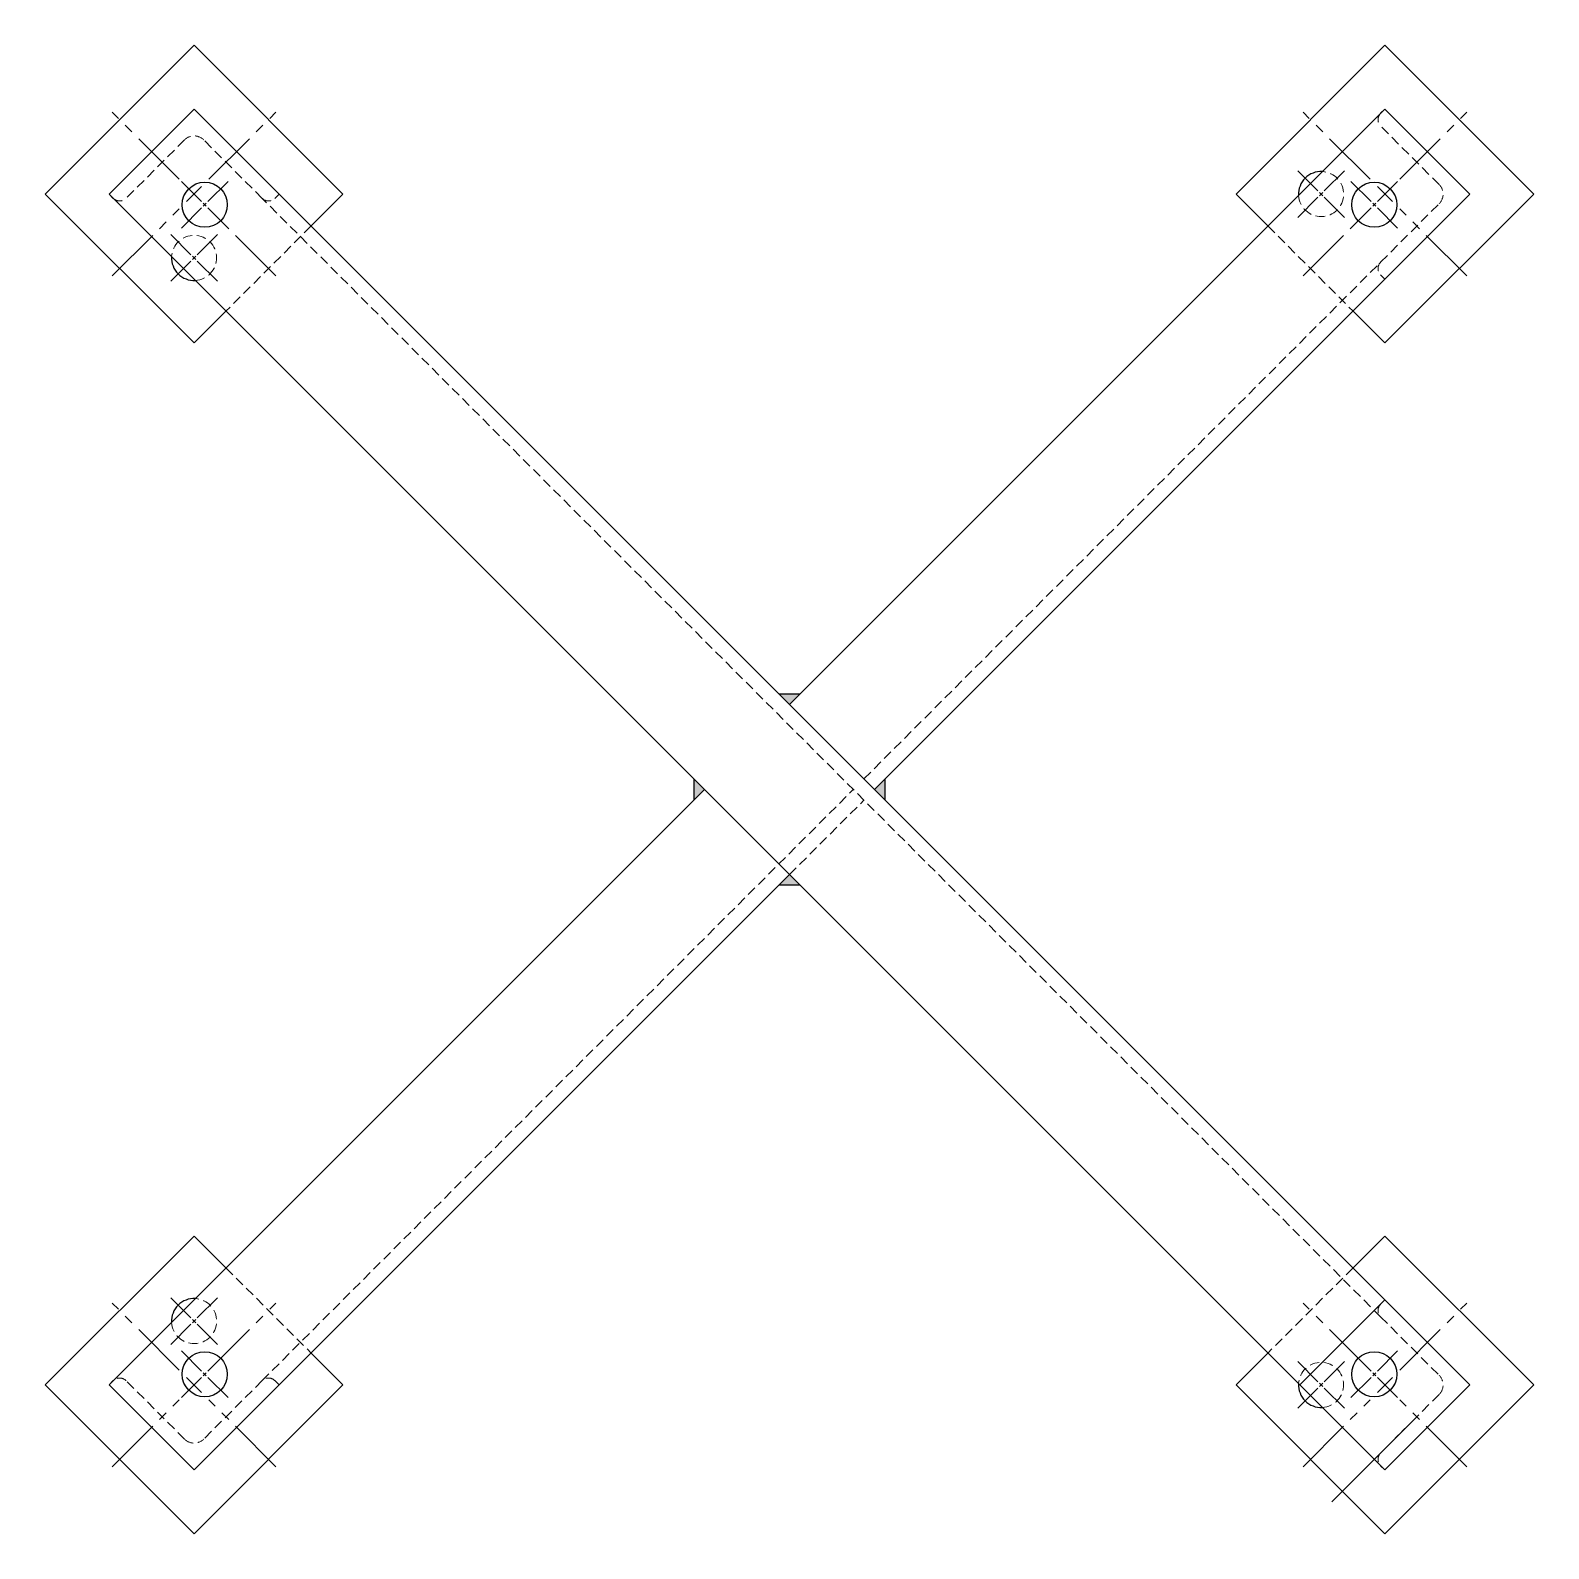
# Model space of a CAD drawing. Header units: millimetres. Extents: x 0 to 70370, y 0 to 11543.
# Drawn here: x 36287 to 36792, y 9365 to 9870 of the extents above; entities that cross this region are included whole.
import ezdxf

# ---------------------------------------------------------------- set-up
doc = ezdxf.new("R2010")
doc.units = ezdxf.units.MM
doc.linetypes.add('CENTER2', pattern=[28.575, 19.05, -3.175, 3.175, -3.175])
doc.linetypes.add('HIDDEN2', pattern=[4.7625, 3.175, -1.5875])
for name, color, linetype, lineweight in [('01_外形線', 7, 'Continuous', 25), ('03_かくれ線', 6, 'HIDDEN2', 13), ('04_中心線', 1, 'CENTER2', 9)]:
    doc.layers.add(name, color=color, linetype=linetype, lineweight=lineweight)

# ---------------------------------------------------------------- blocks, each defined once
blk = doc.blocks.new('*U2871')
at = {"layer": '04_中心線', "color": 0, "linetype": 'CENTER2', "transparency": 16777216}
for p, q in [((0, 7), (0, 38.5)), ((-38.5, 0), (-7, 0)), ((7, 0), (38.5, 0)), ((0, -38.5), (0, -7))]:
    blk.add_line(p, q, dxfattribs=at)
at = {"layer": '04_中心線', "color": 0, "linetype": 'Continuous', "transparency": 16777216}
for p, q in [((-3.5, 0), (3.5, 0)), ((0, -3.5), (0, 3.5))]:
    blk.add_line(p, q, dxfattribs=at)
blk = doc.blocks.new('*U2872')
at = {"layer": '04_中心線', "color": 0, "linetype": 'CENTER2', "transparency": 16777216}
for p, q in [((0, 1.5), (0, 11)), ((-11, 0), (-1.5, 0)), ((1.5, 0), (11, 0)), ((0, -11), (0, -1.5))]:
    blk.add_line(p, q, dxfattribs=at)
at = {"layer": '04_中心線', "color": 0, "linetype": 'Continuous', "transparency": 16777216}
for p, q in [((-0.75, 0), (0.75, 0)), ((0, -0.75), (0, 0.75))]:
    blk.add_line(p, q, dxfattribs=at)
blk = doc.blocks.new('*U2873')
at = {"layer": '04_中心線', "color": 0, "linetype": 'CENTER2', "transparency": 16777216}
for p, q in [((0, 7), (0, 38.5)), ((-38.5, 0), (-7, 0)), ((7, 0), (38.5, 0)), ((0, -38.5), (0, -7))]:
    blk.add_line(p, q, dxfattribs=at)
at = {"layer": '04_中心線', "color": 0, "linetype": 'Continuous', "transparency": 16777216}
for p, q in [((-3.5, 0), (3.5, 0)), ((0, -3.5), (0, 3.5))]:
    blk.add_line(p, q, dxfattribs=at)
blk = doc.blocks.new('*U2874')
at = {"layer": '04_中心線', "color": 0, "linetype": 'CENTER2', "transparency": 16777216}
for p, q in [((0, 1.5), (0, 11)), ((-11, 0), (-1.5, 0)), ((1.5, 0), (11, 0)), ((0, -11), (0, -1.5))]:
    blk.add_line(p, q, dxfattribs=at)
at = {"layer": '04_中心線', "color": 0, "linetype": 'Continuous', "transparency": 16777216}
for p, q in [((-0.75, 0), (0.75, 0)), ((0, -0.75), (0, 0.75))]:
    blk.add_line(p, q, dxfattribs=at)
blk = doc.blocks.new('*U2875')
at = {"layer": '04_中心線', "color": 0, "linetype": 'CENTER2', "transparency": 16777216}
for p, q in [((0, 7), (0, 38.5)), ((-38.5, 0), (-7, 0)), ((7, 0), (38.5, 0)), ((0, -38.5), (0, -7))]:
    blk.add_line(p, q, dxfattribs=at)
at = {"layer": '04_中心線', "color": 0, "linetype": 'Continuous', "transparency": 16777216}
for p, q in [((-3.5, 0), (3.5, 0)), ((0, -3.5), (0, 3.5))]:
    blk.add_line(p, q, dxfattribs=at)
blk = doc.blocks.new('*U2876')
at = {"layer": '04_中心線', "color": 0, "linetype": 'CENTER2', "transparency": 16777216}
for p, q in [((0, 1.5), (0, 11)), ((-11, 0), (-1.5, 0)), ((1.5, 0), (11, 0)), ((0, -11), (0, -1.5))]:
    blk.add_line(p, q, dxfattribs=at)
at = {"layer": '04_中心線', "color": 0, "linetype": 'Continuous', "transparency": 16777216}
for p, q in [((-0.75, 0), (0.75, 0)), ((0, -0.75), (0, 0.75))]:
    blk.add_line(p, q, dxfattribs=at)
blk = doc.blocks.new('*U2869')
at = {"layer": '04_中心線', "color": 0, "linetype": 'CENTER2', "transparency": 16777216}
for p, q in [((0, 7), (0, 38.5)), ((-38.5, 0), (-7, 0)), ((7, 0), (38.5, 0)), ((0, -38.5), (0, -7))]:
    blk.add_line(p, q, dxfattribs=at)
at = {"layer": '04_中心線', "color": 0, "linetype": 'Continuous', "transparency": 16777216}
for p, q in [((-3.5, 0), (3.5, 0)), ((0, -3.5), (0, 3.5))]:
    blk.add_line(p, q, dxfattribs=at)
blk = doc.blocks.new('*U2870')
at = {"layer": '04_中心線', "color": 0, "linetype": 'CENTER2', "transparency": 16777216}
for p, q in [((0, 1.5), (0, 11)), ((-11, 0), (-1.5, 0)), ((1.5, 0), (11, 0)), ((0, -11), (0, -1.5))]:
    blk.add_line(p, q, dxfattribs=at)
at = {"layer": '04_中心線', "color": 0, "linetype": 'Continuous', "transparency": 16777216}
for p, q in [((-0.75, 0), (0.75, 0)), ((0, -0.75), (0, 0.75))]:
    blk.add_line(p, q, dxfattribs=at)
blk = doc.blocks.new('*U2877')
at = {"layer": '04_中心線', "color": 0, "linetype": 'CENTER2', "transparency": 16777216}
for p, q in [((0, 1.5), (0, 11)), ((-11, 0), (-1.5, 0)), ((1.5, 0), (11, 0)), ((0, -11), (0, -1.5))]:
    blk.add_line(p, q, dxfattribs=at)
at = {"layer": '04_中心線', "color": 0, "linetype": 'Continuous', "transparency": 16777216}
for p, q in [((-0.75, 0), (0.75, 0)), ((0, -0.75), (0, 0.75))]:
    blk.add_line(p, q, dxfattribs=at)
blk = doc.blocks.new('*U2894')
at = {"layer": '04_中心線', "color": 0, "linetype": 'CENTER2', "transparency": 16777216}
for p, q in [((0, 1.5), (0, 11)), ((-11, 0), (-1.5, 0)), ((1.5, 0), (11, 0)), ((0, -11), (0, -1.5))]:
    blk.add_line(p, q, dxfattribs=at)
at = {"layer": '04_中心線', "color": 0, "linetype": 'Continuous', "transparency": 16777216}
for p, q in [((-0.75, 0), (0.75, 0)), ((0, -0.75), (0, 0.75))]:
    blk.add_line(p, q, dxfattribs=at)
blk = doc.blocks.new('*U2896')
at = {"layer": '04_中心線', "color": 0, "linetype": 'CENTER2', "transparency": 16777216}
for p, q in [((0, 1.5), (0, 11)), ((-11, 0), (-1.5, 0)), ((1.5, 0), (11, 0)), ((0, -11), (0, -1.5))]:
    blk.add_line(p, q, dxfattribs=at)
at = {"layer": '04_中心線', "color": 0, "linetype": 'Continuous', "transparency": 16777216}
for p, q in [((-0.75, 0), (0.75, 0)), ((0, -0.75), (0, 0.75))]:
    blk.add_line(p, q, dxfattribs=at)
blk = doc.blocks.new('*U2895')
at = {"layer": '04_中心線', "color": 0, "linetype": 'CENTER2', "transparency": 16777216}
for p, q in [((0, 1.5), (0, 11)), ((-11, 0), (-1.5, 0)), ((1.5, 0), (11, 0)), ((0, -11), (0, -1.5))]:
    blk.add_line(p, q, dxfattribs=at)
at = {"layer": '04_中心線', "color": 0, "linetype": 'Continuous', "transparency": 16777216}
for p, q in [((-0.75, 0), (0.75, 0)), ((0, -0.75), (0, 0.75))]:
    blk.add_line(p, q, dxfattribs=at)

msp = doc.modelspace()

# ---------------------------------------------------------------- hatches: boundary and pattern name
at = {"layer": '01_外形線'}
h = msp.add_hatch(color=256, dxfattribs=at)
h.dxf.hatch_style = 1
h.paths.add_polyline_path([(36535.533, 9649.068), (36539.069, 9645.533), (36542.604, 9649.068)])
h = msp.add_hatch(color=256, dxfattribs=at)
h.dxf.hatch_style = 1
h.paths.add_polyline_path([(36507.249, 9613.713), (36510.785, 9617.248), (36507.249, 9620.784)])
h = msp.add_hatch(color=256, dxfattribs=at)
h.dxf.hatch_style = 1
h.paths.add_polyline_path([(36570.889, 9620.784), (36567.353, 9617.248), (36570.889, 9613.713)])
h = msp.add_hatch(color=256, dxfattribs=at)
h.dxf.hatch_style = 1
h.paths.add_polyline_path([(36542.604, 9585.429), (36539.069, 9588.964), (36535.533, 9585.429)])

# ---------------------------------------------------------------- linework, layer by layer
for p, q in [((36539.069, 9645.533), (36737.059, 9843.523)), ((36737.059, 9843.523), (36765.343, 9815.238)), ((36567.353, 9617.248), (36765.343, 9815.238)), ((36510.785, 9617.248), (36312.795, 9419.259)), ((36539.069, 9588.964), (36341.079, 9390.974)), ((36737.059, 9447.543), (36708.775, 9419.259)), ((36312.795, 9419.259), (36341.079, 9390.974)), ((36765.343, 9419.259), (36737.059, 9390.974)), ((36747.665, 9408.652), (36719.381, 9380.368))]:
    msp.add_line(p, q, dxfattribs=at)
for points in [[(36379.97, 9804.632), (36390.577, 9815.238), (36341.079, 9864.736), (36291.582, 9815.238), (36341.079, 9765.741), (36351.686, 9776.348)], [(36698.168, 9804.632), (36687.561, 9815.238), (36737.059, 9864.736), (36786.556, 9815.238), (36737.059, 9765.741), (36726.452, 9776.348)], [(36539.069, 9645.533), (36535.533, 9649.068), (36542.604, 9649.068), (36539.069, 9645.533)], [(36510.785, 9617.248), (36507.249, 9620.784), (36507.249, 9613.713), (36510.785, 9617.248)], [(36567.353, 9617.248), (36570.889, 9613.713), (36570.889, 9620.784), (36567.353, 9617.248)], [(36539.069, 9588.964), (36542.604, 9585.429), (36535.533, 9585.429), (36539.069, 9588.964)], [(36351.686, 9458.149), (36341.079, 9468.756), (36291.582, 9419.259), (36341.079, 9369.761), (36390.577, 9419.259), (36379.97, 9429.865)], [(36726.452, 9458.149), (36737.059, 9468.756), (36786.556, 9419.259), (36737.059, 9369.761), (36687.561, 9419.259), (36698.168, 9429.865)]]:
    msp.add_lwpolyline(points, dxfattribs=at)
msp.add_lwpolyline([(36765.343, 9419.259), (36341.079, 9843.523), (36312.795, 9815.238), (36737.059, 9390.974)], close=True, dxfattribs=at)
for centre in [(36344.615, 9811.703), (36733.523, 9811.703), (36344.615, 9422.794), (36733.523, 9422.794)]:
    msp.add_circle(centre, 7.5, dxfattribs=at)
for centre, start, end in [((36715.846, 9815.238), 86.81031, 183.18969), ((36341.079, 9794.025), 176.81031, 273.18969), ((36341.079, 9440.472), 86.81031, 183.18969), ((36715.846, 9419.259), 176.81031, 273.18969)]:
    msp.add_arc(centre, 7.5, start, end, dxfattribs=at)
at = {"layer": '03_かくれ線'}
for p, q in [((36735.645, 9441.886), (36363.706, 9813.824)), ((36379.97, 9804.632), (36351.686, 9776.348)), ((36698.168, 9804.632), (36726.452, 9776.348)), ((36563.818, 9620.784), (36735.645, 9792.611)), ((36363.706, 9420.673), (36560.282, 9617.248)), ((36539.069, 9588.964), (36563.818, 9613.713)), ((36351.686, 9458.149), (36379.97, 9429.865)), ((36726.452, 9458.149), (36698.168, 9429.865))]:
    msp.add_line(p, q, dxfattribs=at)
for points in [[(36737.059, 9786.954), (36735.645, 9788.368, -0.4142136), (36735.645, 9792.611), (36755.09, 9812.056, 0.4142136), (36755.09, 9818.42), (36735.645, 9837.866, -0.4142136), (36735.645, 9842.108), (36737.059, 9843.523)], [(36369.363, 9815.238), (36367.949, 9813.824, -0.4142136), (36363.706, 9813.824), (36344.261, 9833.27, 0.4142136), (36337.897, 9833.27), (36318.452, 9813.824, -0.4142136), (36314.209, 9813.824), (36312.795, 9815.238)], [(36737.059, 9447.543), (36735.645, 9446.129, 0.4142136), (36735.645, 9441.886), (36755.09, 9422.441, -0.4142136), (36755.09, 9416.077), (36735.645, 9396.631, 0.4142136), (36735.645, 9392.389), (36737.059, 9390.974)], [(36369.363, 9419.259), (36367.949, 9420.673, 0.4142136), (36363.706, 9420.673), (36344.261, 9401.227, -0.4142136), (36337.897, 9401.227), (36318.452, 9420.673, 0.4142136), (36314.209, 9420.673), (36312.795, 9419.259)]]:
    msp.add_lwpolyline(points, format="xyb", dxfattribs=at)
for centre, start, end in [((36715.846, 9815.238), 183.18969, 86.81031), ((36341.079, 9794.025), 273.18969, 176.81031), ((36341.079, 9440.472), 183.18969, 86.81031), ((36715.846, 9419.259), 273.18969, 176.81031)]:
    msp.add_arc(centre, 7.5, start, end, dxfattribs=at)

# ---------------------------------------------------------------- block references
at = {"layer": '04_中心線', "linetype": 'CENTER2'}
for name, p, rotation in [('*U2869', (36341.079, 9815.238), 45.00000000000001), ('*U2871', (36737.059, 9815.238), 45.00000000000001), ('*U2872', (36715.846, 9815.238), 45.00000000000001), ('*U2896', (36344.615, 9811.703), 314.9999999999999), ('*U2895', (36733.523, 9811.703), 45.00000000000001), ('*U2870', (36341.079, 9794.025), 45.00000000000001), ('*U2875', (36341.079, 9419.259), 45.00000000000001), ('*U2873', (36737.059, 9419.259), 45.00000000000001), ('*U2876', (36341.079, 9440.472), 45.00000000000001), ('*U2877', (36344.615, 9422.794), 45.00000000000001), ('*U2894', (36733.523, 9422.794), 315), ('*U2874', (36715.846, 9419.259), 45.00000000000001)]:
    msp.add_blockref(name, p, dxfattribs=dict(at, rotation=rotation))

doc.saveas('drawing.dxf')
